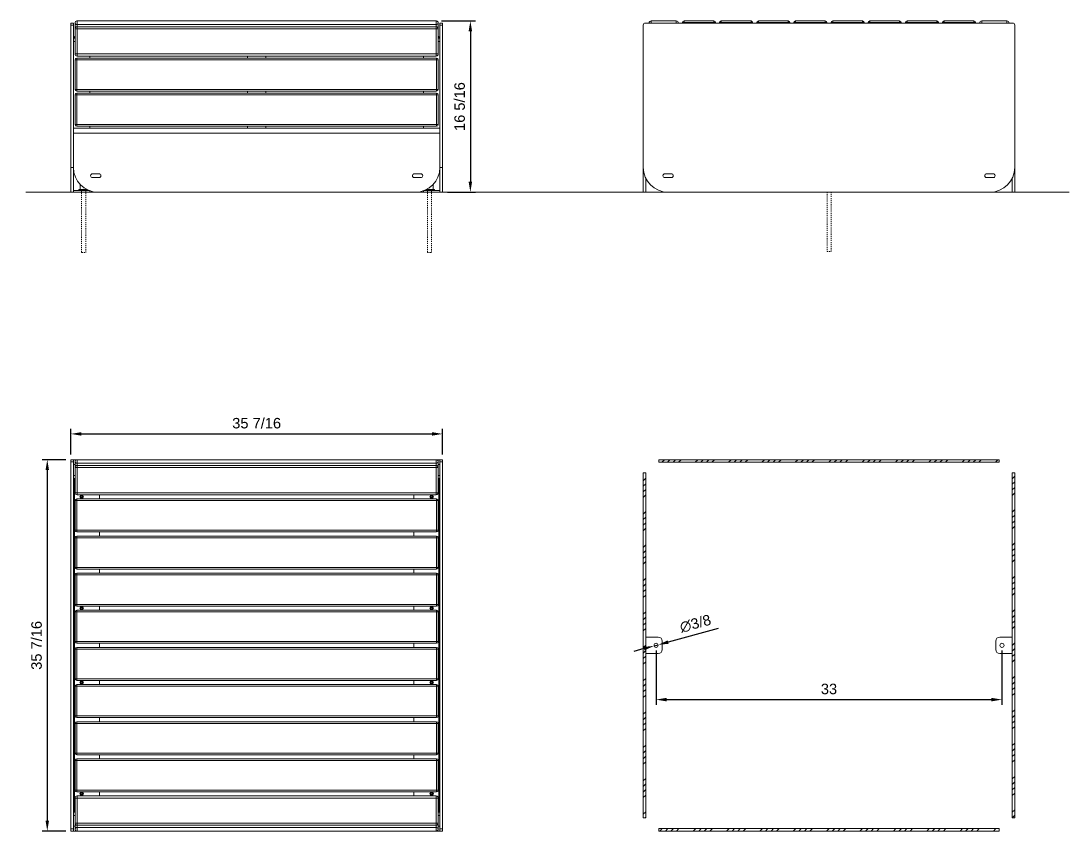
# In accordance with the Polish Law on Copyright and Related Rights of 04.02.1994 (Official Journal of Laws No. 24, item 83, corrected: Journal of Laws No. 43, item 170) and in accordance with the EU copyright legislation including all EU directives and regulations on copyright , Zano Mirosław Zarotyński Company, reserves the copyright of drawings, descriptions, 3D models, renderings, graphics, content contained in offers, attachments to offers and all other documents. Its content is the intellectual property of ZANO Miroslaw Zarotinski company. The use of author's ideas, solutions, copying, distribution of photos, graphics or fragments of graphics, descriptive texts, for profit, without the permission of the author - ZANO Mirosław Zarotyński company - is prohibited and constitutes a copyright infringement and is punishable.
# Model space of a CAD drawing. Header units: inches. Extents: x 0 to 151, y 5 to 83.
# Drawn here: x 0.2 to 100.2, y 5.3 to 82.6 of the extents above; entities that cross this region are included whole.
import ezdxf

# ---------------------------------------------------------------- set-up
doc = ezdxf.new("R2010")
doc.units = ezdxf.units.IN
doc.header["$PDSIZE"] = -1
doc.linetypes.add('HIDDEN', pattern=[1.905, 1.27, -0.635])
for name, color, linetype, lineweight in [('ZANO_R', 7, 'Continuous', 0), ('ZANO_R_przerywana', 250, 'HIDDEN', 0), ('ZANO_W', 1, 'Continuous', 0)]:
    doc.layers.add(name, color=color, linetype=linetype, lineweight=lineweight)
doc.styles.get("Standard").update_dxf_attribs({"font": 'ARIALUNI.TTF'})
doc.dimstyles.new('amerykanie', dxfattribs={"dimtxt": 50, "dimasz": 50, "dimexe": 0.5, "dimexo": 0.5, "dimgap": 1, "dimtad": 1, "dimdec": 0, "dimzin": 0, "dimlunit": 5, "dimtxsty": 'Standard', "dimcen": 0.09, "dimclrd": 1, "dimclre": 1, "dimclrt": 1, "dimazin": 0, "dimtfac": 1, "dimtdec": 0, "dimtmove": 0, "dimatfit": 3, "dimfxl": 1, "dimtzin": 0, "dimarcsym": 1})
pattern_1 = [(45, (42.1407, -32.8512), (-1.591017, 1.591017), []), (45, (42.671, -32.8512), (-1.591017, 1.591017), []), (45, (43.2014, -32.8512), (-1.591017, 1.591017), []), (45, (43.7317, -32.8512), (-1.591017, 1.591017), [])]

# ---------------------------------------------------------------- blocks, each defined once
blk = doc.blocks.new('*D344')
at = {"layer": 'Defpoints', "color": 0}
for p in [(39.833, 82.56), (40.424, 66.221), (43.092, 66.221)]:
    blk.add_point(p, dxfattribs=at)
at = {"layer": 'ZANO_W', "color": 1, "lineweight": -2}
for p, q in [((40.333, 82.56), (43.592, 82.56)), ((43.092, 81.56), (43.092, 67.221)), ((40.924, 66.221), (43.592, 66.221))]:
    blk.add_line(p, q, dxfattribs=at)
at = {"layer": 'ZANO_W', "color": 1}
for points in [[(43.259, 81.56), (42.925, 81.56), (43.092, 82.56)], [(42.925, 67.221), (43.259, 67.221), (43.092, 66.221)]]:
    blk.add_solid(points, dxfattribs=at)
at = {"layer": 'ZANO_W', "color": 1, "insert": (42.073, 74.391), "char_height": 1, "attachment_point": 5, "rotation": 90}
blk.add_mtext('16 5/16', dxfattribs=at)
blk = doc.blocks.new('*D345')
at = {"layer": 'Defpoints', "color": 0}
for p in [(40.424, 43.156), (4.99, 40.699), (40.424, 40.699)]:
    blk.add_point(p, dxfattribs=at)
at = {"layer": 'ZANO_W', "color": 1, "lineweight": -2}
for p, q in [((4.99, 41.199), (4.99, 43.656)), ((5.99, 43.156), (39.424, 43.156)), ((40.424, 41.199), (40.424, 43.656))]:
    blk.add_line(p, q, dxfattribs=at)
at = {"layer": 'ZANO_W', "color": 1}
for points in [[(5.99, 43.323), (5.99, 42.99), (4.99, 43.156)], [(39.424, 42.99), (39.424, 43.323), (40.424, 43.156)]]:
    blk.add_solid(points, dxfattribs=at)
at = {"layer": 'ZANO_W', "color": 1, "insert": (22.707, 44.175), "char_height": 1, "attachment_point": 5}
blk.add_mtext('35 7/16', dxfattribs=at)
blk = doc.blocks.new('*D346')
at = {"layer": 'Defpoints', "color": 0}
for p in [(4.99, 40.699), (2.734, 5.265), (4.99, 5.265)]:
    blk.add_point(p, dxfattribs=at)
at = {"layer": 'ZANO_W', "color": 1, "lineweight": -2}
for p, q in [((4.49, 40.699), (2.234, 40.699)), ((2.734, 39.699), (2.734, 6.265)), ((4.49, 5.265), (2.234, 5.265))]:
    blk.add_line(p, q, dxfattribs=at)
at = {"layer": 'ZANO_W', "color": 1}
for points in [[(2.901, 39.699), (2.568, 39.699), (2.734, 40.699)], [(2.568, 6.265), (2.901, 6.265), (2.734, 5.265)]]:
    blk.add_solid(points, dxfattribs=at)
at = {"layer": 'ZANO_W', "color": 1, "insert": (1.715, 22.982), "char_height": 1, "attachment_point": 5, "rotation": 90}
blk.add_mtext('35 7/16', dxfattribs=at)
blk = doc.blocks.new('*D347')
at = {"layer": 'Defpoints', "color": 0}
for p in [(60.806, 22.982), (93.798, 22.982), (93.798, 17.805)]:
    blk.add_point(p, dxfattribs=at)
at = {"layer": 'ZANO_W', "color": 1, "lineweight": -2}
for p, q in [((60.806, 22.482), (60.806, 17.305)), ((93.798, 22.482), (93.798, 17.305)), ((61.806, 17.805), (92.798, 17.805))]:
    blk.add_line(p, q, dxfattribs=at)
at = {"layer": 'ZANO_W', "color": 1}
for points in [[(61.806, 17.971), (61.806, 17.638), (60.806, 17.805)], [(92.798, 17.638), (92.798, 17.971), (93.798, 17.805)]]:
    blk.add_solid(points, dxfattribs=at)
at = {"layer": 'ZANO_W', "color": 1, "insert": (77.302, 18.816), "char_height": 1, "attachment_point": 5}
blk.add_mtext('33', dxfattribs=at)
blk = doc.blocks.new('*D348')
at = {"layer": 'Defpoints', "color": 0}
for p in [(60.996, 23.033), (60.616, 22.931)]:
    blk.add_point(p, dxfattribs=at)
at = {"layer": 'ZANO_W', "color": 1, "lineweight": -2}
for p, q in [((66.727, 24.577), (61.961, 23.293)), ((60.616, 22.931), (60.996, 23.033)), ((59.65, 22.67), (58.684, 22.41))]:
    blk.add_line(p, q, dxfattribs=at)
at = {"layer": 'ZANO_W', "color": 1}
for points in [[(61.918, 23.454), (62.005, 23.132), (60.996, 23.033)], [(59.693, 22.51), (59.607, 22.831), (60.616, 22.931)]]:
    blk.add_solid(points, dxfattribs=at)
at = {"layer": 'ZANO_W', "color": 1, "insert": (64.562, 25.049), "char_height": 1, "attachment_point": 5, "rotation": 15.07936}
blk.add_mtext('∅3/8', dxfattribs=at)

msp = doc.modelspace()

# ---------------------------------------------------------------- hatches: boundary and pattern name
at = {"layer": 'ZANO_R'}
h = msp.add_hatch(dxfattribs=at)
h.set_pattern_fill('DIN 201 stal i żeliwo stalowe', color=256, scale=0.118112, style=0, pattern_type=2)
h.set_pattern_definition(pattern_1)
h.paths.add_polyline_path([(61.07303, 40.46241), (93.53105, 40.46241), (93.53105, 40.69863), (61.07303, 40.69863)], flags=0)
h = msp.add_hatch(dxfattribs=at)
h.set_pattern_fill('DIN 201 stal i żeliwo stalowe', color=256, scale=0.118112, style=0, pattern_type=2)
h.set_pattern_definition(pattern_1)
h.paths.add_polyline_path([(59.82143, 6.51656), (59.82143, 39.44704), (59.58521, 39.44704), (59.58521, 6.51656)], flags=0)
h = msp.add_hatch(dxfattribs=at)
h.set_pattern_fill('DIN 201 stal i żeliwo stalowe', color=256, scale=0.118112, style=0, pattern_type=2)
h.set_pattern_definition(pattern_1)
h.paths.add_polyline_path([(95.01887, 6.51656), (95.01887, 39.44704), (94.78264, 39.44704), (94.78264, 6.51656)], flags=0)
h = msp.add_hatch(dxfattribs=at)
h.set_pattern_fill('DIN 201 stal i żeliwo stalowe', color=256, scale=0.118112, style=0, pattern_type=2)
h.set_pattern_definition(pattern_1)
h.paths.add_polyline_path([(93.53105, 5.5012), (61.07303, 5.5012), (61.07303, 5.26497), (93.53105, 5.26497)], flags=0)

# ---------------------------------------------------------------- linework, layer by layer
for p, q in [((4.99011, 82.36311), (5.22634, 82.36311)), ((4.99011, 82.16626), (4.99011, 82.36311)), ((5.22634, 82.16626), (4.99011, 82.16626)), ((4.99011, 82.16626), (4.99011, 68.58336)), ((5.22634, 82.36311), (5.22634, 82.16626)), ((5.22634, 82.16626), (5.22634, 68.58336)), ((5.38382, 82.36311), (5.38382, 82.40248)), ((5.3878, 82.40248), (5.38382, 82.40248)), ((5.38382, 81.80912), (5.38382, 82.36311)), ((5.5413, 82.55997), (5.58067, 82.55997)), ((5.5413, 82.55997), (5.5413, 82.55599)), ((5.58067, 82.22392), (5.58067, 82.55997)), ((5.58067, 82.55997), (39.83321, 82.55997)), ((39.83321, 82.22392), (5.58067, 82.22392)), ((5.58067, 82.22392), (5.58067, 82.00598)), ((39.83321, 82.00598), (5.58067, 82.00598)), ((5.58067, 81.80912), (5.58067, 82.00598)), ((39.83321, 82.55997), (39.83321, 82.22392)), ((39.83321, 82.55997), (39.87258, 82.55997)), ((39.83321, 82.00598), (39.83321, 82.22392)), ((39.83321, 82.00598), (39.83321, 81.80912)), ((39.87258, 82.55997), (39.87258, 82.55599)), ((40.03006, 82.40248), (40.02609, 82.40248)), ((40.03006, 82.40248), (40.03006, 82.36311)), ((40.03006, 82.36311), (40.03006, 81.80912)), ((40.18755, 82.36311), (40.42377, 82.36311)), ((40.18755, 82.16626), (40.18755, 82.36311)), ((40.42377, 82.16626), (40.18755, 82.16626)), ((40.18755, 82.16626), (40.18755, 68.58336)), ((40.42377, 82.36311), (40.42377, 82.16626)), ((40.42377, 82.16626), (40.42377, 68.58336)), ((59.58521, 68.58336), (59.58521, 82.16626)), ((59.78206, 82.36311), (94.82201, 82.36311)), ((60.33605, 82.36311), (60.33605, 82.55997)), ((60.33605, 82.55997), (62.73487, 82.55997)), ((62.73487, 82.36311), (62.73487, 82.55997)), ((63.48291, 82.40248), (63.32543, 82.40248)), ((63.32543, 82.36311), (63.32543, 82.40248)), ((63.48291, 82.40248), (63.48291, 82.55997)), ((63.48291, 82.55997), (66.31761, 82.55997)), ((66.31761, 82.40248), (63.48291, 82.40248)), ((63.48291, 82.40248), (63.48291, 82.36311)), ((66.31761, 82.55997), (66.31761, 82.40248)), ((66.47509, 82.40248), (66.31761, 82.40248)), ((66.31761, 82.36311), (66.31761, 82.40248)), ((66.47509, 82.40248), (66.47509, 82.36311)), ((67.02628, 82.40248), (66.8688, 82.40248)), ((66.8688, 82.36311), (66.8688, 82.40248)), ((67.02628, 82.40248), (67.02628, 82.55997)), ((67.02628, 82.55997), (69.86097, 82.55997)), ((69.86097, 82.40248), (67.02628, 82.40248)), ((67.02628, 82.40248), (67.02628, 82.36311)), ((69.86097, 82.55997), (69.86097, 82.40248)), ((70.01845, 82.40248), (69.86097, 82.40248)), ((69.86097, 82.36311), (69.86097, 82.40248)), ((70.01845, 82.40248), (70.01845, 82.36311)), ((70.41216, 82.36311), (70.41216, 82.40248)), ((70.56965, 82.40248), (70.41216, 82.40248)), ((70.56965, 82.40248), (70.56965, 82.55997)), ((70.56965, 82.55997), (73.40434, 82.55997)), ((73.40434, 82.40248), (70.56965, 82.40248)), ((70.56965, 82.40248), (70.56965, 82.36311)), ((73.40434, 82.55997), (73.40434, 82.40248)), ((73.56182, 82.40248), (73.40434, 82.40248)), ((73.40434, 82.36311), (73.40434, 82.40248)), ((73.56182, 82.40248), (73.56182, 82.36311)), ((74.11301, 82.40248), (73.95553, 82.40248)), ((73.95553, 82.36311), (73.95553, 82.40248)), ((74.11301, 82.40248), (74.11301, 82.55997)), ((74.11301, 82.55997), (76.9477, 82.55997)), ((76.9477, 82.40248), (74.11301, 82.40248)), ((74.11301, 82.40248), (74.11301, 82.36311)), ((76.9477, 82.55997), (76.9477, 82.40248)), ((77.10519, 82.40248), (76.9477, 82.40248)), ((76.9477, 82.36311), (76.9477, 82.40248)), ((77.10519, 82.40248), (77.10519, 82.36311)), ((77.49889, 82.36311), (77.49889, 82.40248)), ((77.65638, 82.40248), (77.49889, 82.40248)), ((77.65638, 82.40248), (77.65638, 82.55997)), ((77.65638, 82.55997), (80.49107, 82.55997)), ((80.49107, 82.40248), (77.65638, 82.40248)), ((77.65638, 82.40248), (77.65638, 82.36311)), ((80.49107, 82.55997), (80.49107, 82.40248)), ((80.64855, 82.40248), (80.49107, 82.40248)), ((80.49107, 82.36311), (80.49107, 82.40248)), ((80.64855, 82.40248), (80.64855, 82.36311)), ((81.19974, 82.40248), (81.04226, 82.40248)), ((81.04226, 82.36311), (81.04226, 82.40248)), ((81.19974, 82.40248), (81.19974, 82.55997)), ((81.19974, 82.55997), (84.03443, 82.55997)), ((84.03443, 82.40248), (81.19974, 82.40248)), ((81.19974, 82.40248), (81.19974, 82.36311)), ((84.03443, 82.55997), (84.03443, 82.40248)), ((84.19192, 82.40248), (84.03443, 82.40248)), ((84.03443, 82.36311), (84.03443, 82.40248)), ((84.19192, 82.40248), (84.19192, 82.36311)), ((84.58562, 82.36311), (84.58562, 82.40248)), ((84.74311, 82.40248), (84.58562, 82.40248)), ((84.74311, 82.40248), (84.74311, 82.55997)), ((84.74311, 82.55997), (87.5778, 82.55997)), ((87.5778, 82.40248), (84.74311, 82.40248)), ((84.74311, 82.40248), (84.74311, 82.36311)), ((87.5778, 82.55997), (87.5778, 82.40248)), ((87.73528, 82.40248), (87.5778, 82.40248)), ((87.5778, 82.36311), (87.5778, 82.40248)), ((87.73528, 82.40248), (87.73528, 82.36311)), ((88.12899, 82.36311), (88.12899, 82.40248)), ((88.28647, 82.40248), (88.12899, 82.40248)), ((88.28647, 82.40248), (88.28647, 82.55997)), ((88.28647, 82.55997), (91.12117, 82.55997)), ((91.12117, 82.40248), (88.28647, 82.40248)), ((88.28647, 82.40248), (88.28647, 82.36311)), ((91.12117, 82.55997), (91.12117, 82.40248)), ((91.27865, 82.40248), (91.12117, 82.40248)), ((91.12117, 82.36311), (91.12117, 82.40248)), ((91.27865, 82.40248), (91.27865, 82.36311)), ((91.86921, 82.55997), (91.86921, 82.36311)), ((91.86921, 82.55997), (94.26803, 82.55997)), ((94.26803, 82.55997), (94.26803, 82.36311)), ((95.01887, 82.16626), (95.01887, 68.58336)), ((5.34445, 81.06388), (5.34445, 80.9064)), ((5.34445, 81.06388), (5.38382, 81.06388)), ((5.38382, 79.41031), (5.38382, 81.80912)), ((5.38382, 81.80912), (5.58067, 81.80912)), ((5.58067, 81.80912), (5.58067, 79.41031)), ((39.83321, 81.80912), (5.58067, 81.80912)), ((39.83321, 79.41031), (39.83321, 81.80912)), ((39.83321, 81.80912), (40.03006, 81.80912)), ((40.03006, 81.80912), (40.03006, 79.41031)), ((40.06944, 81.06388), (40.03006, 81.06388)), ((40.06944, 80.9064), (40.06944, 81.06388)), ((5.38382, 80.9064), (5.22634, 80.9064)), ((5.38382, 80.60718), (5.22634, 80.60718)), ((40.18755, 80.9064), (40.03006, 80.9064)), ((40.18755, 80.60718), (40.03006, 80.60718)), ((5.38382, 79.41031), (5.58067, 79.41031)), ((5.5413, 79.0166), (39.87258, 79.0166)), ((5.5413, 79.0166), (5.5413, 78.85912)), ((5.58067, 79.41031), (39.83321, 79.41031)), ((5.58067, 79.21345), (5.58067, 79.41031)), ((39.83321, 79.21345), (5.58067, 79.21345)), ((6.80117, 79.21345), (6.80117, 79.0166)), ((21.84079, 79.21345), (21.84079, 79.0166)), ((23.5731, 79.0166), (23.5731, 79.21345)), ((38.61272, 79.0166), (38.61272, 79.21345)), ((39.83321, 79.41031), (39.83321, 79.21345)), ((39.83321, 79.41031), (40.03006, 79.41031)), ((39.87258, 79.0166), (39.87258, 78.85912)), ((5.38382, 76.02442), (5.38382, 78.85912)), ((5.38382, 78.85912), (5.5413, 78.85912)), ((5.5413, 78.85912), (5.5413, 76.02442)), ((39.87258, 78.85912), (5.5413, 78.85912)), ((39.87258, 76.02442), (39.87258, 78.85912)), ((39.87258, 78.85912), (40.03006, 78.85912)), ((40.03006, 78.85912), (40.03006, 76.02442)), ((5.5413, 76.02442), (5.38382, 76.02442)), ((5.5413, 76.02442), (39.87258, 76.02442)), ((5.5413, 76.02442), (5.5413, 75.86694)), ((40.03006, 76.02442), (39.87258, 76.02442)), ((39.87258, 76.02442), (39.87258, 75.86694)), ((5.38382, 72.67791), (5.38382, 75.51261)), ((5.38382, 75.51261), (5.5413, 75.51261)), ((39.87258, 75.86694), (5.5413, 75.86694)), ((5.5413, 75.67009), (39.87258, 75.67009)), ((5.5413, 75.67009), (5.5413, 75.51261)), ((5.5413, 75.51261), (5.5413, 72.67791)), ((39.87258, 75.51261), (5.5413, 75.51261)), ((6.80117, 75.86694), (6.80117, 75.67009)), ((21.84079, 75.86694), (21.84079, 75.67009)), ((23.5731, 75.67009), (23.5731, 75.86694)), ((38.61272, 75.67009), (38.61272, 75.86694)), ((39.87258, 75.67009), (39.87258, 75.51261)), ((39.87258, 72.67791), (39.87258, 75.51261)), ((39.87258, 75.51261), (40.03006, 75.51261)), ((40.03006, 75.51261), (40.03006, 72.67791)), ((40.18755, 72.32358), (5.22634, 72.32358)), ((5.5413, 72.67791), (5.38382, 72.67791)), ((5.5413, 72.67791), (39.87258, 72.67791)), ((5.5413, 72.67791), (5.5413, 72.52043)), ((39.87258, 72.52043), (5.5413, 72.52043)), ((6.80117, 72.52043), (6.80117, 72.32358)), ((21.84079, 72.52043), (21.84079, 72.32358)), ((23.5731, 72.32358), (23.5731, 72.52043)), ((38.61272, 72.32358), (38.61272, 72.52043)), ((40.03006, 72.67791), (39.87258, 72.67791)), ((39.87258, 72.67791), (39.87258, 72.52043)), ((40.18755, 71.85113), (5.22634, 71.85113)), ((5.22634, 68.58336), (5.22634, 71.85113)), ((40.18755, 68.58336), (40.18755, 71.85113)), ((4.99011, 68.58336), (5.22634, 68.58336)), ((4.99011, 66.22111), (4.99011, 68.58336)), ((5.22634, 68.58336), (5.22634, 66.22111)), ((40.18755, 68.58336), (40.42377, 68.58336)), ((40.18755, 66.22111), (40.18755, 68.58336)), ((40.42377, 68.58336), (40.42377, 66.22111)), ((59.58521, 68.58336), (59.58521, 66.22111)), ((95.01887, 68.58336), (95.01887, 66.22111)), ((7.66732, 67.97311), (7.03739, 67.97311)), ((7.03739, 67.61877), (7.66732, 67.61877)), ((38.37649, 67.97311), (37.74656, 67.97311)), ((37.74656, 67.61877), (38.37649, 67.61877)), ((59.82143, 66.22111), (59.82143, 67.55368)), ((62.26242, 67.97311), (61.63249, 67.97311)), ((61.63249, 67.61877), (62.26242, 67.61877)), ((92.97159, 67.97311), (92.34166, 67.97311)), ((92.34166, 67.61877), (92.97159, 67.61877)), ((94.78264, 66.22111), (94.78264, 67.55368)), ((5.22634, 66.22111), (4.99011, 66.22111)), ((6.40746, 66.3786), (5.22634, 66.3786)), ((6.40746, 66.22111), (5.22634, 66.22111)), ((5.73816, 66.47702), (5.73816, 66.3786)), ((6.51921, 66.47702), (5.73816, 66.47702)), ((5.85627, 66.83908), (5.85627, 66.87073)), ((5.96159, 66.87073), (5.85627, 66.87073)), ((5.85627, 66.83908), (5.85627, 66.50867)), ((5.85627, 66.47702), (5.85627, 66.50867)), ((5.87595, 66.95636), (5.87595, 66.88057)), ((6.40746, 66.22111), (6.40746, 66.3786)), ((6.40746, 66.3786), (6.74051, 66.3786)), ((6.80117, 66.22111), (6.40746, 66.22111)), ((6.68305, 66.3786), (6.68305, 66.40156)), ((6.80117, 66.35621), (6.80117, 66.22111)), ((37.8253, 66.22111), (7.58858, 66.22111)), ((38.61272, 66.22111), (38.61272, 66.35621)), ((39.00643, 66.22111), (38.61272, 66.22111)), ((38.67337, 66.3786), (39.00643, 66.3786)), ((38.73083, 66.40156), (38.73083, 66.3786)), ((39.67573, 66.47702), (38.89467, 66.47702)), ((39.00643, 66.3786), (39.00643, 66.22111)), ((39.00643, 66.3786), (40.18755, 66.3786)), ((39.00643, 66.22111), (40.18755, 66.22111)), ((39.55762, 66.87073), (39.4523, 66.87073)), ((39.53793, 66.88057), (39.53793, 66.95636)), ((39.55762, 66.83908), (39.55762, 66.87073)), ((39.55762, 66.83908), (39.55762, 66.50867)), ((39.55762, 66.47702), (39.55762, 66.50867)), ((39.67573, 66.3786), (39.67573, 66.47702)), ((40.42377, 66.22111), (40.18755, 66.22111)), ((59.58521, 66.22111), (59.82143, 66.22111)), ((92.65662, 66.22111), (61.94745, 66.22111)), ((95.01887, 66.22111), (94.78264, 66.22111)), ((4.99011, 40.69863), (5.22634, 40.69863)), ((4.99011, 40.50178), (4.99011, 40.69863)), ((5.22634, 40.50178), (4.99011, 40.50178)), ((4.99011, 40.50178), (4.99011, 5.46183)), ((5.22634, 40.69863), (5.5413, 40.69863)), ((5.22634, 40.69863), (5.22634, 40.50178)), ((5.22634, 40.50178), (5.22634, 5.46183)), ((5.22634, 40.22618), (5.38382, 40.22618)), ((5.38382, 40.50178), (5.38382, 40.54115)), ((5.3878, 40.54115), (5.38382, 40.54115)), ((5.38382, 39.94779), (5.38382, 40.50178)), ((5.5413, 40.69863), (5.58067, 40.69863)), ((5.5413, 40.69863), (5.5413, 40.69465)), ((5.58067, 40.36258), (5.58067, 40.69863)), ((5.58067, 40.69863), (39.83321, 40.69863)), ((39.83321, 40.36258), (5.58067, 40.36258)), ((5.58067, 40.36258), (5.58067, 40.14464)), ((39.83321, 40.14464), (5.58067, 40.14464)), ((5.58067, 39.94779), (5.58067, 40.14464)), ((39.83321, 40.69863), (39.83321, 40.36258)), ((39.83321, 40.69863), (39.87258, 40.69863)), ((39.83321, 40.14464), (39.83321, 40.36258)), ((39.83321, 40.14464), (39.83321, 39.94779)), ((39.87258, 40.69863), (40.18755, 40.69863)), ((39.87258, 40.69863), (39.87258, 40.69465)), ((40.03006, 40.54115), (40.02609, 40.54115)), ((40.03006, 40.54115), (40.03006, 40.50178)), ((40.03006, 40.50178), (40.03006, 39.94779)), ((40.03006, 40.22618), (40.18755, 40.22618)), ((40.18755, 40.69863), (40.42377, 40.69863)), ((40.18755, 40.50178), (40.18755, 40.69863)), ((40.42377, 40.50178), (40.18755, 40.50178)), ((40.18755, 40.50178), (40.18755, 5.46183)), ((40.42377, 40.69863), (40.42377, 40.50178)), ((40.42377, 40.50178), (40.42377, 5.46183)), ((61.07303, 40.69863), (61.07303, 40.46241)), ((93.53105, 40.69863), (61.07303, 40.69863)), ((93.53105, 40.46241), (61.07303, 40.46241)), ((93.53105, 40.46241), (93.53105, 40.69863)), ((5.38382, 39.20254), (5.22634, 39.20254)), ((5.38382, 39.94779), (5.58067, 39.94779)), ((5.38382, 37.54897), (5.38382, 39.94779)), ((39.83321, 39.94779), (5.58067, 39.94779)), ((5.58067, 39.94779), (5.58067, 37.54897)), ((39.83321, 37.54897), (39.83321, 39.94779)), ((39.83321, 39.94779), (40.03006, 39.94779)), ((40.03006, 39.94779), (40.03006, 37.54897)), ((40.18755, 39.20254), (40.03006, 39.20254)), ((59.58521, 39.44704), (59.58521, 6.51656)), ((59.82143, 39.44704), (59.58521, 39.44704)), ((59.82143, 39.44704), (59.82143, 6.51656)), ((94.78264, 39.44704), (94.78264, 6.51656)), ((95.01887, 39.44704), (94.78264, 39.44704)), ((95.01887, 39.44704), (95.01887, 6.51656)), ((5.38382, 38.90332), (5.22634, 38.90332)), ((5.34445, 38.88758), (5.34445, 7.07603)), ((5.34445, 38.88758), (5.38382, 38.88758)), ((40.18755, 38.90332), (40.03006, 38.90332)), ((40.06944, 38.88758), (40.03006, 38.88758)), ((40.06944, 38.88758), (40.06944, 7.07603)), ((5.38382, 37.54897), (5.58067, 37.54897)), ((5.58067, 37.54897), (39.83321, 37.54897)), ((5.58067, 37.35212), (5.58067, 37.54897)), ((39.83321, 37.35212), (5.58067, 37.35212)), ((6.01375, 37.2481), (5.93336, 37.20168)), ((5.93336, 37.20168), (5.93336, 37.10885)), ((6.01375, 37.06243), (5.93336, 37.10885)), ((6.01375, 37.2481), (6.09415, 37.20168)), ((6.09415, 37.10885), (6.01375, 37.06243)), ((6.09415, 37.10885), (6.09415, 37.20168)), ((7.70669, 36.95841), (7.70669, 37.35212)), ((37.70719, 36.95841), (37.70719, 37.35212)), ((39.40013, 37.2481), (39.31974, 37.20168)), ((39.31974, 37.20168), (39.31974, 37.10885)), ((39.40013, 37.06243), (39.31974, 37.10885)), ((39.40013, 37.2481), (39.48053, 37.20168)), ((39.48053, 37.10885), (39.40013, 37.06243)), ((39.48053, 37.10885), (39.48053, 37.20168)), ((39.83321, 37.54897), (39.83321, 37.35212)), ((39.83321, 37.54897), (40.03006, 37.54897)), ((5.38382, 33.96623), (5.38382, 36.80093)), ((5.38382, 36.80093), (5.5413, 36.80093)), ((5.5413, 36.95841), (39.87258, 36.95841)), ((5.5413, 36.95841), (5.5413, 36.80093)), ((39.87258, 36.80093), (5.5413, 36.80093)), ((5.5413, 36.80093), (5.5413, 33.96623)), ((39.87258, 36.95841), (39.87258, 36.80093)), ((39.87258, 33.96623), (39.87258, 36.80093)), ((39.87258, 36.80093), (40.03006, 36.80093)), ((40.03006, 36.80093), (40.03006, 33.96623)), ((5.5413, 33.96623), (5.38382, 33.96623)), ((5.38382, 30.42287), (5.38382, 33.25756)), ((5.38382, 33.25756), (5.5413, 33.25756)), ((5.5413, 33.96623), (39.87258, 33.96623)), ((5.5413, 33.96623), (5.5413, 33.80875)), ((39.87258, 33.80875), (5.5413, 33.80875)), ((5.5413, 33.41504), (39.87258, 33.41504)), ((5.5413, 33.41504), (5.5413, 33.25756)), ((5.5413, 33.25756), (5.5413, 30.42287)), ((39.87258, 33.25756), (5.5413, 33.25756)), ((7.70669, 33.41504), (7.70669, 33.80875)), ((37.70719, 33.41504), (37.70719, 33.80875)), ((40.03006, 33.96623), (39.87258, 33.96623)), ((39.87258, 33.96623), (39.87258, 33.80875)), ((39.87258, 33.41504), (39.87258, 33.25756)), ((39.87258, 30.42287), (39.87258, 33.25756)), ((39.87258, 33.25756), (40.03006, 33.25756)), ((40.03006, 33.25756), (40.03006, 30.42287)), ((5.5413, 30.42287), (5.38382, 30.42287)), ((5.5413, 30.42287), (39.87258, 30.42287)), ((5.5413, 30.42287), (5.5413, 30.26539)), ((39.87258, 30.26539), (5.5413, 30.26539)), ((7.70669, 29.87168), (7.70669, 30.26539)), ((37.70719, 29.87168), (37.70719, 30.26539)), ((40.03006, 30.42287), (39.87258, 30.42287)), ((39.87258, 30.42287), (39.87258, 30.26539)), ((5.38382, 26.8795), (5.38382, 29.7142)), ((5.38382, 29.7142), (5.5413, 29.7142)), ((5.5413, 29.87168), (39.87258, 29.87168)), ((5.5413, 29.87168), (5.5413, 29.7142)), ((5.5413, 29.7142), (5.5413, 26.8795)), ((39.87258, 29.7142), (5.5413, 29.7142)), ((39.87258, 29.87168), (39.87258, 29.7142)), ((39.87258, 26.8795), (39.87258, 29.7142)), ((39.87258, 29.7142), (40.03006, 29.7142)), ((40.03006, 29.7142), (40.03006, 26.8795)), ((5.5413, 26.8795), (5.38382, 26.8795)), ((5.38382, 23.33614), (5.38382, 26.17083)), ((5.38382, 26.17083), (5.5413, 26.17083)), ((5.5413, 26.8795), (39.87258, 26.8795)), ((5.5413, 26.8795), (5.5413, 26.72202)), ((39.87258, 26.72202), (5.5413, 26.72202)), ((5.5413, 26.32831), (39.87258, 26.32831)), ((5.5413, 26.32831), (5.5413, 26.17083)), ((5.5413, 26.17083), (5.5413, 23.33614)), ((39.87258, 26.17083), (5.5413, 26.17083)), ((6.01375, 26.618), (5.93336, 26.57158)), ((5.93336, 26.57158), (5.93336, 26.47875)), ((6.01375, 26.43233), (5.93336, 26.47875)), ((6.01375, 26.618), (6.09415, 26.57158)), ((6.09415, 26.47875), (6.01375, 26.43233)), ((6.09415, 26.47875), (6.09415, 26.57158)), ((7.70669, 26.32831), (7.70669, 26.72202)), ((37.70719, 26.32831), (37.70719, 26.72202)), ((39.40013, 26.618), (39.31974, 26.57158)), ((39.31974, 26.57158), (39.31974, 26.47875)), ((39.40013, 26.43233), (39.31974, 26.47875)), ((39.40013, 26.618), (39.48053, 26.57158)), ((39.48053, 26.47875), (39.40013, 26.43233)), ((39.48053, 26.47875), (39.48053, 26.57158)), ((40.03006, 26.8795), (39.87258, 26.8795)), ((39.87258, 26.8795), (39.87258, 26.72202)), ((39.87258, 26.32831), (39.87258, 26.17083)), ((39.87258, 23.33614), (39.87258, 26.17083)), ((39.87258, 26.17083), (40.03006, 26.17083)), ((40.03006, 26.17083), (40.03006, 23.33614)), ((5.5413, 23.33614), (5.38382, 23.33614)), ((5.5413, 23.33614), (39.87258, 23.33614)), ((5.5413, 23.33614), (5.5413, 23.17865)), ((39.87258, 23.17865), (5.5413, 23.17865)), ((7.70669, 22.78495), (7.70669, 23.17865)), ((37.70719, 22.78495), (37.70719, 23.17865)), ((40.03006, 23.33614), (39.87258, 23.33614)), ((39.87258, 23.33614), (39.87258, 23.17865)), ((59.82143, 23.76922), (61.00256, 23.76922)), ((61.39626, 23.37551), (61.39626, 22.58809)), ((93.20781, 23.37551), (93.20781, 22.58809)), ((94.78264, 23.76922), (93.60152, 23.76922)), ((5.38382, 19.79277), (5.38382, 22.62746)), ((5.38382, 22.62746), (5.5413, 22.62746)), ((5.5413, 22.78495), (39.87258, 22.78495)), ((5.5413, 22.78495), (5.5413, 22.62746)), ((5.5413, 22.62746), (5.5413, 19.79277)), ((39.87258, 22.62746), (5.5413, 22.62746)), ((39.87258, 22.78495), (39.87258, 22.62746)), ((39.87258, 19.79277), (39.87258, 22.62746)), ((39.87258, 22.62746), (40.03006, 22.62746)), ((40.03006, 22.62746), (40.03006, 19.79277)), ((61.00256, 22.19439), (59.82143, 22.19439)), ((93.60152, 22.19439), (94.78264, 22.19439)), ((5.5413, 19.79277), (5.38382, 19.79277)), ((5.38382, 16.24941), (5.38382, 19.0841)), ((5.38382, 19.0841), (5.5413, 19.0841)), ((5.5413, 19.79277), (39.87258, 19.79277)), ((5.5413, 19.79277), (5.5413, 19.63529)), ((39.87258, 19.63529), (5.5413, 19.63529)), ((5.5413, 19.24158), (39.87258, 19.24158)), ((5.5413, 19.24158), (5.5413, 19.0841)), ((39.87258, 19.0841), (5.5413, 19.0841)), ((5.5413, 19.0841), (5.5413, 16.24941)), ((6.01375, 19.53127), (5.93336, 19.48485)), ((5.93336, 19.48485), (5.93336, 19.39202)), ((6.01375, 19.3456), (5.93336, 19.39202)), ((6.01375, 19.53127), (6.09415, 19.48485)), ((6.09415, 19.39202), (6.01375, 19.3456)), ((6.09415, 19.39202), (6.09415, 19.48485)), ((7.70669, 19.24158), (7.70669, 19.63529)), ((37.70719, 19.24158), (37.70719, 19.63529)), ((39.40013, 19.53127), (39.31974, 19.48485)), ((39.31974, 19.48485), (39.31974, 19.39202)), ((39.40013, 19.3456), (39.31974, 19.39202)), ((39.40013, 19.53127), (39.48053, 19.48485)), ((39.48053, 19.39202), (39.40013, 19.3456)), ((39.48053, 19.39202), (39.48053, 19.48485)), ((40.03006, 19.79277), (39.87258, 19.79277)), ((39.87258, 19.79277), (39.87258, 19.63529)), ((39.87258, 19.24158), (39.87258, 19.0841)), ((39.87258, 16.24941), (39.87258, 19.0841)), ((39.87258, 19.0841), (40.03006, 19.0841)), ((40.03006, 19.0841), (40.03006, 16.24941)), ((5.5413, 16.24941), (5.38382, 16.24941)), ((5.5413, 16.24941), (39.87258, 16.24941)), ((5.5413, 16.24941), (5.5413, 16.09192)), ((39.87258, 16.09192), (5.5413, 16.09192)), ((7.70669, 15.69822), (7.70669, 16.09192)), ((37.70719, 15.69822), (37.70719, 16.09192)), ((40.03006, 16.24941), (39.87258, 16.24941)), ((39.87258, 16.24941), (39.87258, 16.09192)), ((5.38382, 12.70604), (5.38382, 15.54073)), ((5.38382, 15.54073), (5.5413, 15.54073)), ((5.5413, 15.69822), (39.87258, 15.69822)), ((5.5413, 15.69822), (5.5413, 15.54073)), ((5.5413, 15.54073), (5.5413, 12.70604)), ((39.87258, 15.54073), (5.5413, 15.54073)), ((39.87258, 15.69822), (39.87258, 15.54073)), ((39.87258, 12.70604), (39.87258, 15.54073)), ((39.87258, 15.54073), (40.03006, 15.54073)), ((40.03006, 15.54073), (40.03006, 12.70604)), ((5.5413, 12.70604), (5.38382, 12.70604)), ((5.38382, 9.16267), (5.38382, 11.99737)), ((5.38382, 11.99737), (5.5413, 11.99737)), ((5.5413, 12.70604), (39.87258, 12.70604)), ((5.5413, 12.70604), (5.5413, 12.54856)), ((39.87258, 12.54856), (5.5413, 12.54856)), ((5.5413, 12.15485), (39.87258, 12.15485)), ((5.5413, 12.15485), (5.5413, 11.99737)), ((5.5413, 11.99737), (5.5413, 9.16267)), ((39.87258, 11.99737), (5.5413, 11.99737)), ((7.70669, 12.15485), (7.70669, 12.54856)), ((37.70719, 12.15485), (37.70719, 12.54856)), ((40.03006, 12.70604), (39.87258, 12.70604)), ((39.87258, 12.70604), (39.87258, 12.54856)), ((39.87258, 12.15485), (39.87258, 11.99737)), ((39.87258, 9.16267), (39.87258, 11.99737)), ((39.87258, 11.99737), (40.03006, 11.99737)), ((40.03006, 11.99737), (40.03006, 9.16267)), ((5.5413, 9.16267), (5.38382, 9.16267)), ((5.5413, 9.16267), (39.87258, 9.16267)), ((5.5413, 9.16267), (5.5413, 9.00519)), ((39.87258, 9.00519), (5.5413, 9.00519)), ((7.70669, 8.61148), (7.70669, 9.00519)), ((37.70719, 8.61148), (37.70719, 9.00519)), ((40.03006, 9.16267), (39.87258, 9.16267)), ((39.87258, 9.16267), (39.87258, 9.00519)), ((5.58067, 8.41463), (5.38382, 8.41463)), ((5.38382, 6.01581), (5.38382, 8.41463)), ((5.58067, 8.61148), (39.83321, 8.61148)), ((5.58067, 8.41463), (5.58067, 8.61148)), ((39.83321, 8.41463), (5.58067, 8.41463)), ((5.58067, 8.41463), (5.58067, 6.01581)), ((6.01375, 8.90117), (5.93336, 8.85475)), ((5.93336, 8.85475), (5.93336, 8.76192)), ((6.01375, 8.7155), (5.93336, 8.76192)), ((6.01375, 8.90117), (6.09415, 8.85475)), ((6.09415, 8.76192), (6.01375, 8.7155)), ((6.09415, 8.76192), (6.09415, 8.85475)), ((39.40013, 8.90117), (39.31974, 8.85475)), ((39.31974, 8.85475), (39.31974, 8.76192)), ((39.40013, 8.7155), (39.31974, 8.76192)), ((39.40013, 8.90117), (39.48053, 8.85475)), ((39.48053, 8.76192), (39.40013, 8.7155)), ((39.48053, 8.76192), (39.48053, 8.85475)), ((39.83321, 8.61148), (39.83321, 8.41463)), ((39.83321, 6.01581), (39.83321, 8.41463)), ((40.03006, 8.41463), (39.83321, 8.41463)), ((40.03006, 8.41463), (40.03006, 6.01581)), ((5.38382, 7.06028), (5.22634, 7.06028)), ((5.34445, 7.07603), (5.38382, 7.07603)), ((40.06944, 7.07603), (40.03006, 7.07603)), ((40.18755, 7.06028), (40.03006, 7.06028)), ((5.38382, 6.76106), (5.22634, 6.76106)), ((5.38382, 5.46183), (5.38382, 6.01581)), ((5.58067, 6.01581), (5.38382, 6.01581)), ((5.58067, 6.01581), (39.83321, 6.01581)), ((5.58067, 5.81896), (5.58067, 6.01581)), ((40.03006, 6.01581), (39.83321, 6.01581)), ((39.83321, 6.01581), (39.83321, 5.81896)), ((40.18755, 6.76106), (40.03006, 6.76106)), ((40.03006, 6.01581), (40.03006, 5.46183)), ((59.58521, 6.51656), (59.82143, 6.51656)), ((94.78264, 6.51656), (95.01887, 6.51656)), ((4.99011, 5.46183), (5.22634, 5.46183)), ((4.99011, 5.26497), (4.99011, 5.46183)), ((5.22634, 5.26497), (4.99011, 5.26497)), ((5.38382, 5.73742), (5.22634, 5.73742)), ((5.22634, 5.46183), (5.22634, 5.26497)), ((5.5413, 5.26497), (5.22634, 5.26497)), ((5.38382, 5.42245), (5.38382, 5.46183)), ((5.38382, 5.42245), (5.3878, 5.42245)), ((5.5413, 5.26895), (5.5413, 5.26497)), ((5.58067, 5.26497), (5.5413, 5.26497)), ((5.58067, 5.81896), (39.83321, 5.81896)), ((5.58067, 5.81896), (5.58067, 5.60102)), ((5.58067, 5.60102), (39.83321, 5.60102)), ((5.58067, 5.26497), (5.58067, 5.60102)), ((39.83321, 5.26497), (5.58067, 5.26497)), ((39.83321, 5.60102), (39.83321, 5.81896)), ((39.83321, 5.60102), (39.83321, 5.26497)), ((39.87258, 5.26497), (39.83321, 5.26497)), ((39.87258, 5.26895), (39.87258, 5.26497)), ((40.18755, 5.26497), (39.87258, 5.26497)), ((40.02609, 5.42245), (40.03006, 5.42245)), ((40.18755, 5.73742), (40.03006, 5.73742)), ((40.03006, 5.46183), (40.03006, 5.42245)), ((40.18755, 5.46183), (40.42377, 5.46183)), ((40.18755, 5.26497), (40.18755, 5.46183)), ((40.42377, 5.26497), (40.18755, 5.26497)), ((40.42377, 5.46183), (40.42377, 5.26497)), ((61.07303, 5.5012), (93.53105, 5.5012)), ((61.07303, 5.5012), (61.07303, 5.26497)), ((61.07303, 5.26497), (93.53105, 5.26497)), ((93.53105, 5.26497), (93.53105, 5.5012))]:
    msp.add_line(p, q, dxfattribs=at)
at = {"layer": 'ZANO_R', "flags": 128}
for points in [[(5.58067, 82.22392), (5.54227, 82.22659), (5.50534, 82.23451), (5.47131, 82.24738), (5.44148, 82.26469), (5.417, 82.28578), (5.39881, 82.30984), (5.3876, 82.33596), (5.38382, 82.36311)], [(40.03006, 82.36311), (40.02628, 82.33596), (40.01508, 82.30984), (39.99689, 82.28578), (39.97241, 82.26469), (39.94258, 82.24738), (39.90854, 82.23451), (39.87162, 82.22659), (39.83321, 82.22392)], [(6.21061, 66.50867), (6.12381, 66.48571), (6.03344, 66.47702)], [(39.20328, 66.50867), (39.11648, 66.48571), (39.02611, 66.47702)], [(39.55762, 66.50867), (39.47082, 66.48571), (39.38045, 66.47702)], [(5.58067, 40.36258), (5.54227, 40.36525), (5.50534, 40.37318), (5.47131, 40.38604), (5.44148, 40.40335), (5.417, 40.42444), (5.39881, 40.44851), (5.3876, 40.47462), (5.38382, 40.50178)], [(40.03006, 40.50178), (40.02628, 40.47462), (40.01508, 40.44851), (39.99689, 40.42444), (39.97241, 40.40335), (39.94258, 40.38604), (39.90854, 40.37318), (39.87162, 40.36525), (39.83321, 40.36258)], [(5.38382, 5.46183), (5.3876, 5.48898), (5.39881, 5.51509), (5.417, 5.53916), (5.44148, 5.56025), (5.47131, 5.57756), (5.50534, 5.59043), (5.54227, 5.59835), (5.58067, 5.60102)], [(39.83321, 5.60102), (39.87162, 5.59835), (39.90854, 5.59043), (39.94258, 5.57756), (39.97241, 5.56025), (39.99689, 5.53916), (40.01508, 5.51509), (40.02628, 5.48898), (40.03006, 5.46183)]]:
    msp.add_lwpolyline(points, dxfattribs=at)
at = {"layer": 'ZANO_R'}
for points in [[(100.19749, 66.22111), (0.69464, 66.22111)], [(5.73816, 66.3786), (6.68305, 66.3786)], [(5.85627, 66.83908), (5.94307, 66.86204), (5.96821, 66.86446)], [(6.01375, 66.3786), (6.40746, 66.3786)], [(6.49414, 66.48994), (6.47814, 66.48571), (6.38777, 66.47702)], [(38.73083, 66.3786), (39.67573, 66.3786)]]:
    msp.add_lwpolyline(points, dxfattribs=at)
for centre, radius in [((6.01375, 37.15526), 0.16733), ((6.01375, 37.15526), 0.15748), ((39.40013, 37.15526), 0.16733), ((39.40013, 37.15526), 0.15748), ((6.01375, 26.52517), 0.16733), ((6.01375, 26.52517), 0.15748), ((39.40013, 26.52517), 0.16733), ((39.40013, 26.52517), 0.15748), ((60.8057, 22.9818), 0.19685), ((93.79838, 22.9818), 0.19685), ((6.01375, 19.43843), 0.16733), ((6.01375, 19.43843), 0.15748), ((39.40013, 19.43843), 0.16733), ((39.40013, 19.43843), 0.15748), ((6.01375, 8.80834), 0.16733), ((6.01375, 8.80834), 0.15748), ((39.40013, 8.80834), 0.16733), ((39.40013, 8.80834), 0.15748)]:
    msp.add_circle(centre, radius, dxfattribs=at)
for centre, radius, start, end in [((5.58067, 82.36311), 0.19685, 90, 180), ((5.5413, 82.40248), 0.15748, 90, 180), ((5.58067, 81.80912), 0.19685, 90, 180), ((39.83321, 82.36311), 0.19685, 0, 90), ((39.83321, 81.80912), 0.19685, 0, 90), ((39.87258, 82.40248), 0.15748, 0, 90), ((59.78206, 82.16626), 0.19685, 90, 180), ((60.33605, 82.36311), 0.19685, 90, 180), ((62.73487, 82.36311), 0.19685, 0, 90), ((63.48291, 82.40248), 0.15748, 90, 180), ((66.31761, 82.40248), 0.15748, 0, 90), ((67.02628, 82.40248), 0.15748, 90, 180), ((69.86097, 82.40248), 0.15748, 0, 90), ((70.56964, 82.40248), 0.15748, 90, 180), ((73.40434, 82.40248), 0.15748, 0, 90), ((74.11301, 82.40248), 0.15748, 90, 180), ((76.9477, 82.40248), 0.15748, 0, 90), ((77.65638, 82.40248), 0.15748, 90, 180), ((80.49107, 82.40248), 0.15748, 0, 90), ((81.19974, 82.40248), 0.15748, 90, 180), ((84.03443, 82.40248), 0.15748, 0, 90), ((84.74311, 82.40248), 0.15748, 90, 180), ((87.5778, 82.40248), 0.15748, 0, 90), ((88.28647, 82.40248), 0.15748, 90, 180), ((91.12117, 82.40248), 0.15748, 0, 90), ((91.86921, 82.36311), 0.19685, 90, 180), ((94.26803, 82.36311), 0.19685, 0, 90), ((94.82202, 82.16626), 0.19685, 0, 90), ((5.58067, 79.41031), 0.19685, 180, 270), ((5.5413, 78.85912), 0.15748, 90, 180), ((39.83321, 79.41031), 0.19685, 270, 0), ((39.87258, 78.85912), 0.15748, 0, 90), ((5.5413, 76.02442), 0.15748, 180, 270), ((39.87258, 76.02442), 0.15748, 270, 0), ((5.5413, 75.51261), 0.15748, 90, 180), ((39.87258, 75.51261), 0.15748, 0, 90), ((5.5413, 72.67791), 0.15748, 180, 270), ((39.87258, 72.67791), 0.15748, 270, 0), ((7.58858, 68.58336), 2.36224, 180, 270), ((37.8253, 68.58336), 2.36224, 270, 0), ((61.94745, 68.58336), 2.36224, 180, 270), ((92.65663, 68.58336), 2.36224, 270, 0), ((7.03739, 67.79594), 0.17717, 90, 270), ((7.66732, 67.79594), 0.17717, 270, 90), ((37.74656, 67.79594), 0.17717, 90, 270), ((38.37649, 67.79594), 0.17717, 270, 90), ((61.63249, 67.79594), 0.17717, 90, 270), ((62.26242, 67.79594), 0.17717, 270, 90), ((92.34166, 67.79594), 0.17717, 90, 270), ((92.97159, 67.79594), 0.17717, 270, 90), ((6.03797, 67.01414), 0.53713, 250.2278748, 269.5164189), ((5.86611, 66.88057), 0.00984, 270, 0), ((6.39231, 67.01414), 0.53714, 250.2279276, 269.516399), ((39.03064, 67.01414), 0.53713, 257.8824584, 269.5164189), ((39.38498, 67.01414), 0.53714, 250.2279276, 269.516399), ((39.37592, 66.33365), 0.5371, 70.2269286, 82.363847), ((39.54777, 66.88057), 0.00984, 180, 270), ((5.58067, 40.50178), 0.19685, 90, 180), ((5.5413, 40.54115), 0.15748, 90, 180), ((5.58067, 39.94779), 0.19685, 90, 180), ((39.83321, 40.50178), 0.19685, 0, 90), ((39.83321, 39.94779), 0.19685, 0, 90), ((39.87258, 40.54115), 0.15748, 0, 90), ((5.58067, 37.54897), 0.19685, 180, 270), ((6.01375, 37.15526), 0.0804, 120, 180), ((6.01375, 37.15526), 0.0804, 180, 240), ((6.01375, 37.15526), 0.0804, 60, 120), ((6.01375, 37.15526), 0.0804, 240, 300), ((6.01375, 37.15526), 0.0804, 0, 60), ((6.01375, 37.15526), 0.0804, 300, 0), ((39.40013, 37.15526), 0.0804, 120, 180), ((39.40013, 37.15526), 0.0804, 180, 240), ((39.40013, 37.15526), 0.0804, 60, 120), ((39.40013, 37.15526), 0.0804, 240, 300), ((39.40013, 37.15526), 0.0804, 0, 60), ((39.40013, 37.15526), 0.0804, 300, 0), ((39.83321, 37.54897), 0.19685, 270, 0), ((5.5413, 36.80093), 0.15748, 90, 180), ((39.87258, 36.80093), 0.15748, 0, 90), ((5.5413, 33.96624), 0.15748, 180, 270), ((5.5413, 33.25756), 0.15748, 90, 180), ((39.87258, 33.96624), 0.15748, 270, 0), ((39.87258, 33.25756), 0.15748, 0, 90), ((5.5413, 30.42287), 0.15748, 180, 270), ((39.87258, 30.42287), 0.15748, 270, 0), ((5.5413, 29.7142), 0.15748, 90, 180), ((39.87258, 29.7142), 0.15748, 0, 90), ((5.5413, 26.8795), 0.15748, 180, 270), ((5.5413, 26.17083), 0.15748, 90, 180), ((6.01375, 26.52517), 0.0804, 120, 180), ((6.01375, 26.52517), 0.0804, 180, 240), ((6.01375, 26.52517), 0.0804, 60, 120), ((6.01375, 26.52517), 0.0804, 240, 300), ((6.01375, 26.52517), 0.0804, 0, 60), ((6.01375, 26.52517), 0.0804, 300, 0), ((39.40013, 26.52517), 0.0804, 120, 180), ((39.40013, 26.52517), 0.0804, 180, 240), ((39.40013, 26.52517), 0.0804, 60, 120), ((39.40013, 26.52517), 0.0804, 240, 300), ((39.40013, 26.52517), 0.0804, 0, 60), ((39.40013, 26.52517), 0.0804, 300, 0), ((39.87258, 26.8795), 0.15748, 270, 0), ((39.87258, 26.17083), 0.15748, 0, 90), ((5.5413, 23.33614), 0.15748, 180, 270), ((39.87258, 23.33614), 0.15748, 270, 0), ((61.00256, 23.37551), 0.39371, 0, 90), ((93.60152, 23.37551), 0.39371, 90, 180), ((5.5413, 22.62746), 0.15748, 90, 180), ((39.87258, 22.62746), 0.15748, 0, 90), ((61.00256, 22.58809), 0.39371, 270, 0), ((93.60152, 22.58809), 0.39371, 180, 270), ((5.5413, 19.79277), 0.15748, 180, 270), ((5.5413, 19.0841), 0.15748, 90, 180), ((6.01375, 19.43843), 0.0804, 120, 180), ((6.01375, 19.43843), 0.0804, 180, 240), ((6.01375, 19.43843), 0.0804, 60, 120), ((6.01375, 19.43843), 0.0804, 240, 300), ((6.01375, 19.43843), 0.0804, 0, 60), ((6.01375, 19.43843), 0.0804, 300, 0), ((39.40013, 19.43843), 0.0804, 120, 180), ((39.40013, 19.43843), 0.0804, 180, 240), ((39.40013, 19.43843), 0.0804, 60, 120), ((39.40013, 19.43843), 0.0804, 240, 300), ((39.40013, 19.43843), 0.0804, 0, 60), ((39.40013, 19.43843), 0.0804, 300, 0), ((39.87258, 19.79277), 0.15748, 270, 0), ((39.87258, 19.0841), 0.15748, 0, 90), ((5.5413, 16.24941), 0.15748, 180, 270), ((39.87258, 16.24941), 0.15748, 270, 0), ((5.5413, 15.54073), 0.15748, 90, 180), ((39.87258, 15.54073), 0.15748, 0, 90), ((5.5413, 12.70604), 0.15748, 180, 270), ((5.5413, 11.99737), 0.15748, 90, 180), ((39.87258, 12.70604), 0.15748, 270, 0), ((39.87258, 11.99737), 0.15748, 0, 90), ((5.5413, 9.16267), 0.15748, 180, 270), ((39.87258, 9.16267), 0.15748, 270, 0), ((5.58067, 8.41463), 0.19685, 90, 180), ((6.01375, 8.80834), 0.0804, 120, 180), ((6.01375, 8.80834), 0.0804, 180, 240), ((6.01375, 8.80834), 0.0804, 60, 120), ((6.01375, 8.80834), 0.0804, 240, 300), ((6.01375, 8.80834), 0.0804, 0, 60), ((6.01375, 8.80834), 0.0804, 300, 0), ((39.40013, 8.80834), 0.0804, 120, 180), ((39.40013, 8.80834), 0.0804, 180, 240), ((39.40013, 8.80834), 0.0804, 60, 120), ((39.40013, 8.80834), 0.0804, 240, 300), ((39.40013, 8.80834), 0.0804, 0, 60), ((39.40013, 8.80834), 0.0804, 300, 0), ((39.83321, 8.41463), 0.19685, 0, 90), ((5.58067, 6.01581), 0.19685, 180, 270), ((39.83321, 6.01581), 0.19685, 270, 0), ((5.58067, 5.46182), 0.19685, 180, 270), ((5.5413, 5.42245), 0.15748, 180, 270), ((39.83321, 5.46182), 0.19685, 270, 0), ((39.87258, 5.42245), 0.15748, 270, 0)]:
    msp.add_arc(centre, radius, start, end, dxfattribs=at)
at = {"layer": 'ZANO_R_przerywana', "ltscale": 0.05}
for p, q in [((6.01375, 66.3786), (6.01375, 60.47299)), ((6.40746, 60.47299), (6.40746, 66.3786)), ((39.00643, 66.3786), (39.00643, 60.47299)), ((39.40013, 60.47299), (39.40013, 66.3786)), ((77.11581, 66.22111), (77.11581, 60.56711)), ((77.50952, 60.56711), (77.50952, 66.22111))]:
    msp.add_line(p, q, dxfattribs=at)
for points in [[(6.01375, 60.47299), (6.40746, 60.47299)], [(39.00643, 60.47299), (39.40013, 60.47299)], [(77.11581, 60.56711), (77.50952, 60.56711)]]:
    msp.add_lwpolyline(points, dxfattribs=at)

# ---------------------------------------------------------------- dimensions: what is measured, and where the dimension line sits
at = {"layer": 'ZANO_W'}
for base, p1, p2, picture, middle in [((43.09211, 66.22111), (39.83321, 82.55997), (40.42377, 66.22111), '*D344', (42.07301, 74.39054)), ((2.73428, 5.26497), (4.99011, 40.69863), (4.99011, 5.26497), '*D346', (1.71518, 22.9818))]:
    dim = msp.add_linear_dim(base=base, p1=p1, p2=p2, angle=90, dimstyle='amerykanie', override={"dimtxt": 1, "dimasz": 1, "dimgap": 0.5, "dimdec": 4, "dimaunit": 1, "dimadec": 1, "dimtdec": 4, "dimtmove": 1, "dimfrac": 2}, dxfattribs=at)
    dim.commit()
    dim.dimension.update_dxf_attribs({"geometry": picture, "text_midpoint": middle})
for base, p1, p2, picture, middle in [((40.42377, 43.15625), (4.99011, 40.69863), (40.42377, 40.69863), '*D345', (22.70694, 44.17535)), ((93.79838, 17.80481), (60.8057, 22.9818), (93.79838, 22.9818), '*D347', (77.30204, 18.81572))]:
    dim = msp.add_linear_dim(base=base, p1=p1, p2=p2, dimstyle='amerykanie', override={"dimtxt": 1, "dimasz": 1, "dimgap": 0.5, "dimdec": 4, "dimaunit": 1, "dimadec": 1, "dimtdec": 4, "dimtmove": 1, "dimfrac": 2}, dxfattribs=at)
    dim.commit()
    dim.dimension.update_dxf_attribs({"geometry": picture, "text_midpoint": middle})
dim = msp.add_diameter_dim_2p(p1=(60.61563, 22.93059), p2=(60.99578, 23.03301), dimstyle='amerykanie', override={"dimtxt": 1, "dimasz": 1, "dimgap": 0.5, "dimdec": 4, "dimaunit": 1, "dimadec": 1, "dimtdec": 4, "dimtmove": 1, "dimfrac": 2}, dxfattribs=at)
dim.commit()
dim.dimension.update_dxf_attribs({"geometry": '*D348', "text_midpoint": (64.56163, 25.04922)})

doc.saveas('drawing.dxf')
